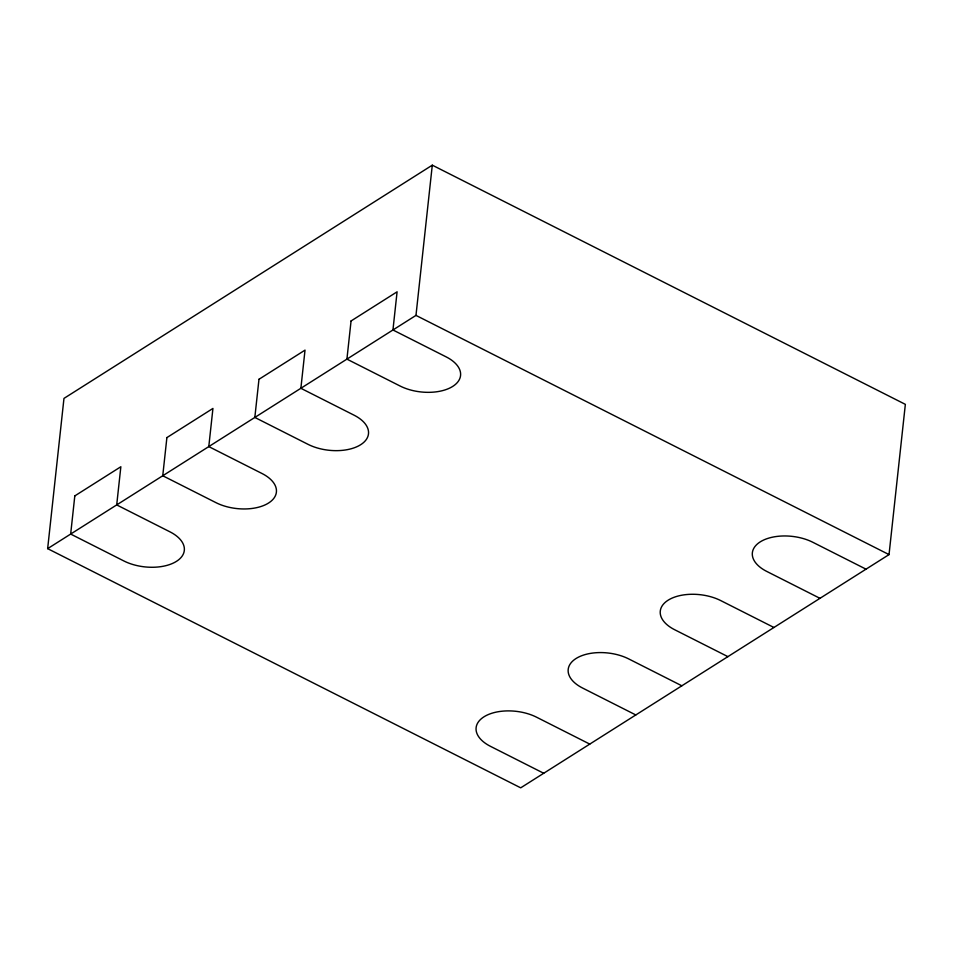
<?xml version="1.0" encoding="UTF-8"?>
<svg xmlns="http://www.w3.org/2000/svg" width="953" height="953" viewBox="0 0 953 953"><rect width="100%" height="100%" fill="white"/><g stroke="black" fill="none" stroke-linecap="round" stroke-linejoin="round"><path stroke-width="1.43" d="M47.65 548.642L63.97 398.402L432.293 165.167L905.35 404.358L889.03 554.598L520.707 787.833L47.65 548.642L415.973 315.395L432.293 165.167M415.973 315.395L889.03 554.598M866.015 569.167L812.79 542.257A37.62 20.597 6.2 0 0 760.208 541.888A37.62 20.597 6.2 0 0 766.748 571.419L819.973 598.329M773.931 627.479L720.706 600.569A37.62 20.597 6.2 0 0 668.124 600.199A37.62 20.597 6.2 0 0 674.664 629.73L727.889 656.641M681.848 685.791L628.635 658.88A37.62 20.597 6.2 0 0 576.041 658.511A37.62 20.597 6.2 0 0 582.593 688.042L635.806 714.953M589.764 744.102L536.551 717.192A37.62 20.597 6.2 0 0 483.957 716.823A37.62 20.597 6.2 0 0 490.509 746.354L543.722 773.264M74.81 495.905L70.665 534.061L123.89 560.972A37.62 20.597 6.2 0 0 176.472 561.341A37.62 20.597 6.2 0 0 169.932 531.822L116.707 504.911L120.852 466.744L74.81 495.905M166.894 437.594L162.749 475.75L215.974 502.66A37.62 20.597 6.2 0 0 268.555 503.029A37.62 20.597 6.2 0 0 262.015 473.51L208.79 446.6L212.936 408.444L166.894 437.594M258.978 379.282L254.832 417.438L308.045 444.348A37.62 20.597 6.2 0 0 360.639 444.729A37.62 20.597 6.2 0 0 354.087 415.198L300.874 388.288L305.02 350.132L258.978 379.282M351.061 320.97L346.916 359.126L400.129 386.036A37.62 20.597 6.2 0 0 452.711 386.418A37.62 20.597 6.2 0 0 446.171 356.887L392.946 329.976L397.091 291.821L351.061 320.97"/></g></svg>
